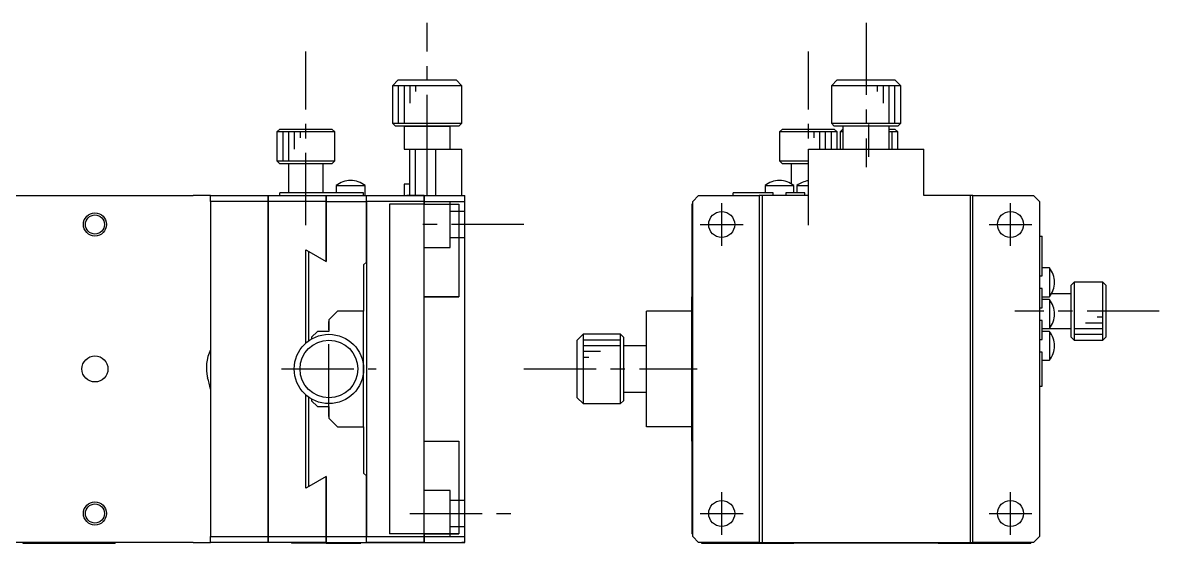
# Model space of a CAD drawing. Extents: x -194 to 403, y -10 to 418.
# Drawn here: x 205.9 to 402.6, y 177.9 to 267.9 of the extents above; entities that cross this region are included whole.
import ezdxf

# ---------------------------------------------------------------- set-up
doc = ezdxf.new("R2010")
doc.units = 0
doc.header["$LTSCALE"] = 10
doc.linetypes.add('CENTER', pattern=[2, 1.25, -0.25, 0.25, -0.25])
doc.linetypes.add('DASHED', pattern=[3.5, 2, -1.5])
doc.layers.get('0').update_dxf_attribs({"linetype": 'CONTINUOUS'})
doc.layers.add('CENTER', color=1, linetype='CENTER')

msp = doc.modelspace()

# ---------------------------------------------------------------- linework, layer by layer
at = {"color": 7, "linetype": 'CONTINUOUS'}
for p, q in [((270.864572, 258.046895), (269.864572, 257.046895)), ((270.864572, 258.046895), (280.864572, 258.046895)), ((281.864572, 257.046895), (280.864572, 258.046895)), ((346.855453, 258.046895), (345.855453, 257.046895)), ((346.855453, 258.046895), (351.855453, 258.046895)), ((351.855453, 258.046895), (356.855453, 258.046895)), ((357.855453, 257.046895), (356.855453, 258.046895)), ((269.864572, 257.046895), (269.864572, 250.546895)), ((281.864572, 257.046895), (269.864572, 257.046895)), ((281.864572, 250.546895), (281.864572, 257.046895)), ((351.855453, 257.046895), (345.855453, 257.046895)), ((345.855453, 257.046895), (345.855453, 250.546895)), ((357.855453, 257.046895), (351.855453, 257.046895)), ((357.855453, 250.546895), (357.855453, 257.046895)), ((269.864572, 250.546895), (270.364572, 250.046895)), ((269.864572, 250.546895), (281.864572, 250.546895)), ((271.864572, 250.046895), (270.364572, 250.046895)), ((281.364572, 250.046895), (270.364572, 250.046895)), ((279.864572, 250.046895), (271.864572, 250.046895)), ((271.864572, 250.046895), (271.864572, 246.046895)), ((271.864572, 250.046895), (279.864572, 250.046895)), ((281.364572, 250.046895), (279.864572, 250.046895)), ((279.864572, 246.046895), (279.864572, 250.046895)), ((281.364572, 250.046895), (281.864572, 250.546895)), ((345.855453, 250.546895), (351.855453, 250.546895)), ((345.855453, 250.546895), (346.355453, 250.046895)), ((351.855453, 250.046895), (346.355453, 250.046895)), ((347.855453, 250.046895), (347.855453, 246.046895)), ((351.855453, 250.546895), (357.855453, 250.546895)), ((357.355453, 250.046895), (351.855453, 250.046895)), ((355.855453, 246.046895), (355.855453, 250.046895)), ((357.355453, 250.046895), (357.855453, 250.546895)), ((250.364571, 249.546893), (249.864571, 249.046893)), ((259.864571, 249.046893), (249.864571, 249.046893)), ((249.864571, 249.046893), (249.864571, 244.046893)), ((250.364571, 249.546893), (259.364571, 249.546893)), ((259.864571, 249.046893), (259.364571, 249.546893)), ((259.864571, 244.046893), (259.864571, 249.046893)), ((337.355451, 249.546893), (336.855451, 249.046893)), ((341.855451, 249.046893), (336.855451, 249.046893)), ((336.855451, 249.046893), (336.855451, 244.046893)), ((337.355451, 249.546893), (341.855451, 249.546893)), ((341.855451, 249.546893), (346.355451, 249.546893)), ((346.855451, 249.046893), (341.855451, 249.046893)), ((346.855451, 249.046893), (346.355451, 249.546893)), ((346.855451, 246.046895), (346.855451, 249.046893)), ((347.855451, 249.546892), (347.355451, 249.046892)), ((347.855453, 249.046892), (347.355451, 249.046892)), ((347.355451, 249.046892), (347.355451, 246.046895)), ((355.855453, 249.546892), (356.855451, 249.546892)), ((357.355451, 249.046892), (355.855453, 249.046892)), ((357.355451, 249.046892), (356.855451, 249.546892)), ((357.355451, 246.046895), (357.355451, 249.046892)), ((271.864572, 246.046895), (272.864573, 246.046895)), ((271.864572, 246.046895), (272.864573, 246.046895)), ((272.864573, 238.046895), (272.864573, 246.046895)), ((272.864573, 246.046895), (273.864573, 246.046895)), ((273.864573, 238.046895), (273.864573, 246.046895)), ((273.864573, 246.046895), (275.864572, 246.046895)), ((275.864572, 238.046895), (275.864572, 246.046895)), ((275.864572, 246.046895), (277.364573, 246.046895)), ((277.364573, 238.046895), (277.364573, 246.046895)), ((277.364573, 246.046895), (281.864571, 246.046895)), ((281.864571, 238.046895), (281.864571, 246.046895)), ((341.855454, 246.046895), (361.855452, 246.046894)), ((341.855454, 238.046895), (341.855454, 246.046895)), ((361.855452, 238.046894), (361.855452, 246.046894)), ((249.864571, 244.046893), (259.864571, 244.046893)), ((249.864571, 244.046893), (250.364571, 243.546893)), ((259.364571, 243.546893), (259.864571, 244.046893)), ((336.855451, 244.046893), (341.855451, 244.046893)), ((336.855451, 244.046893), (337.355451, 243.546893)), ((259.364571, 243.546893), (250.364571, 243.546893)), ((251.864571, 243.546893), (251.864571, 238.546893)), ((257.864571, 238.546893), (257.864571, 243.546893)), ((341.855451, 243.546893), (337.355451, 243.546893)), ((338.855451, 243.546893), (338.855451, 240.110996)), ((271.864572, 240.046895), (271.864572, 238.046895)), ((272.864573, 240.046895), (271.864572, 240.046895)), ((252.36457, 238.546894), (250.36457, 238.546894)), ((250.36457, 238.046894), (250.36457, 238.546894)), ((262.864571, 238.546894), (252.36457, 238.546894)), ((260.114571, 239.769393), (265.114571, 239.769393)), ((260.114571, 239.769393), (260.114571, 238.546894)), ((264.864571, 238.546894), (262.864571, 238.546894)), ((264.864571, 238.046894), (264.864571, 238.546894)), ((265.114571, 238.046894), (265.114571, 239.769393)), ((328.855453, 238.046894), (328.855453, 238.546894)), ((330.855453, 238.546894), (328.855453, 238.546894)), ((335.765727, 238.546894), (330.855453, 238.546894)), ((334.355451, 239.769393), (339.355451, 239.769393)), ((334.355451, 239.769393), (334.355451, 238.546894)), ((335.765727, 238.046894), (335.765727, 238.546894)), ((337.945176, 238.546894), (337.945176, 238.046894)), ((341.265727, 238.546894), (337.945176, 238.546894)), ((339.355451, 238.546894), (339.355451, 239.769393)), ((339.855451, 239.769393), (341.855454, 239.769393)), ((339.855451, 239.769393), (339.855451, 238.546894)), ((341.265727, 238.046894), (341.265727, 238.546894)), ((164.364571, 238.046893), (235.364571, 238.046893)), ((238.364571, 238.046893), (235.364571, 238.046893)), ((238.364571, 237.046893), (238.364571, 238.046893)), ((238.364571, 238.046893), (248.364571, 238.046893)), ((248.364571, 237.046893), (238.364571, 237.046893)), ((238.364571, 237.046893), (238.364571, 179.046893)), ((248.364571, 238.046893), (248.364571, 237.046893)), ((248.364571, 238.046893), (258.364571, 238.046893)), ((248.364571, 237.046893), (248.364571, 238.046893)), ((248.364571, 179.046893), (248.364571, 237.046893)), ((258.364571, 237.046893), (248.364571, 237.046893)), ((248.364571, 237.046893), (248.364571, 179.046893)), ((258.364571, 238.046894), (265.364571, 238.046894)), ((258.364571, 237.046894), (258.364571, 238.046894)), ((258.364571, 238.046893), (258.364571, 237.046893)), ((258.364571, 226.656894), (258.364571, 237.046894)), ((258.364571, 237.046894), (265.364571, 237.046894)), ((258.364571, 237.046893), (258.364571, 226.656894)), ((265.364571, 238.046895), (275.364571, 238.046895)), ((265.364571, 237.046895), (265.364571, 238.046895)), ((265.364571, 237.046894), (265.364571, 238.046894)), ((275.364571, 237.046895), (265.364571, 237.046895)), ((265.364571, 237.046895), (265.364571, 226.546893)), ((265.364571, 226.546893), (265.364571, 237.046894)), ((269.364571, 236.546895), (269.364571, 179.546895)), ((275.364571, 236.546895), (269.364571, 236.546895)), ((275.364571, 238.046895), (272.364571, 238.046895)), ((275.364571, 238.046895), (275.364571, 237.046895)), ((275.364571, 238.046895), (282.364571, 238.046895)), ((275.364571, 237.046896), (275.364571, 238.046895)), ((275.364571, 237.046896), (282.364571, 237.046895)), ((275.364571, 236.556895), (275.364571, 237.046896)), ((275.364571, 237.046895), (275.364571, 236.556895)), ((275.364571, 233.056895), (275.364571, 236.546895)), ((275.364571, 236.546895), (281.364571, 236.546895)), ((275.364571, 233.056895), (275.364571, 236.546895)), ((281.364571, 236.546895), (281.364571, 220.546895)), ((282.364571, 237.046895), (282.364571, 238.046895)), ((282.364571, 179.046894), (282.364571, 237.046895)), ((321.855452, 236.546895), (321.705452, 236.546895)), ((321.705452, 236.546895), (321.705452, 220.546895)), ((321.85545, 179.046894), (321.855452, 237.046895)), ((321.855452, 237.046895), (322.855452, 238.046895)), ((322.855452, 238.046895), (333.355452, 238.046895)), ((333.355452, 238.046895), (333.35545, 178.046894)), ((333.855452, 238.046895), (333.355452, 238.046895)), ((333.855452, 238.046895), (333.85545, 178.046894)), ((341.855454, 238.046895), (333.855452, 238.046895)), ((369.855452, 238.046894), (361.855452, 238.046894)), ((369.855452, 238.046894), (369.85545, 178.046893)), ((370.355452, 238.046894), (369.855452, 238.046894)), ((370.35545, 178.046893), (370.355452, 238.046894)), ((370.355452, 238.046894), (380.855453, 238.046894)), ((380.855453, 238.046894), (381.855453, 237.046894)), ((381.855453, 237.046894), (381.855451, 179.046893)), ((275.364571, 233.046895), (275.364571, 233.056895)), ((275.364571, 233.046895), (275.364571, 233.056895)), ((275.364571, 233.036895), (275.364571, 233.046895)), ((275.364571, 233.036895), (275.364571, 233.046895)), ((275.364571, 232.146895), (275.364571, 233.036895)), ((275.364571, 232.156895), (275.364571, 233.036895)), ((275.364571, 232.146895), (275.364571, 232.156895)), ((275.364571, 232.056895), (275.364571, 232.146895)), ((275.364571, 232.136895), (275.364571, 232.146895)), ((275.364571, 232.046895), (275.364571, 232.136895)), ((275.364571, 232.046895), (275.364571, 232.056895)), ((275.364571, 232.036895), (275.364571, 232.046895)), ((275.364571, 231.256895), (275.364571, 232.046895)), ((275.364571, 231.246895), (275.364571, 232.036895)), ((275.364571, 231.246895), (275.364571, 231.256895)), ((275.364571, 231.056895), (275.364571, 231.246895)), ((275.364571, 231.236895), (275.364571, 231.246895)), ((275.364571, 231.046895), (275.364571, 231.236895)), ((275.364571, 231.046892), (275.364571, 231.056895)), ((275.364571, 230.356895), (275.364571, 231.046895)), ((275.364571, 231.036895), (275.364571, 231.046892)), ((275.364571, 230.346895), (275.364571, 231.036895)), ((275.364571, 230.346895), (275.364571, 230.356895)), ((275.364571, 230.056895), (275.364571, 230.346895)), ((275.364571, 230.336895), (275.364571, 230.346895)), ((275.364571, 230.046895), (275.364571, 230.336895)), ((381.855453, 231.046892), (382.355453, 231.046892)), ((382.355452, 229.046892), (382.355453, 231.046892)), ((254.864571, 228.676893), (255.364571, 228.388218)), ((254.864571, 212.519029), (254.864571, 228.676893)), ((255.364571, 228.388945), (258.364571, 226.656894)), ((255.364571, 228.388218), (255.364571, 228.388945)), ((255.364571, 228.388218), (258.364571, 226.656167)), ((255.364571, 212.920291), (255.364571, 228.388218)), ((275.364571, 230.046895), (275.364571, 230.056895)), ((275.364571, 230.036895), (275.364571, 230.046895)), ((275.364571, 229.456895), (275.364571, 230.046895)), ((275.364571, 229.446895), (275.364571, 230.036895)), ((275.364571, 229.446895), (275.364571, 229.456895)), ((275.364571, 229.056895), (275.364571, 229.446895)), ((275.364571, 229.436895), (275.364571, 229.446895)), ((275.364571, 229.046895), (275.364571, 229.436895)), ((275.364571, 229.046895), (275.364571, 229.056895)), ((275.364571, 229.036895), (275.364571, 229.046895)), ((275.364571, 228.556895), (275.364571, 229.046895)), ((275.364571, 228.546895), (275.364571, 229.036895)), ((275.364571, 228.546895), (275.364571, 228.556895)), ((275.364571, 228.056895), (275.364571, 228.546895)), ((275.364571, 228.536895), (275.364571, 228.546895)), ((275.364571, 228.046895), (275.364571, 228.536895)), ((382.355452, 224.136619), (382.355452, 229.046892)), ((258.364571, 226.656894), (258.364571, 226.656167)), ((265.364571, 226.546893), (264.864571, 226.046893)), ((265.364571, 226.546893), (265.364571, 189.546893)), ((275.364571, 228.046895), (275.364571, 228.056895)), ((275.364571, 228.036895), (275.364571, 228.046895)), ((275.364571, 227.656895), (275.364571, 228.046895)), ((275.364571, 227.646895), (275.364571, 228.036895)), ((275.364571, 227.646895), (275.364571, 227.656895)), ((275.364571, 227.056895), (275.364571, 227.646895)), ((275.364571, 227.636895), (275.364571, 227.646895)), ((275.364571, 227.046895), (275.364571, 227.636895)), ((275.364571, 227.046895), (275.364571, 227.056895)), ((275.364571, 227.036895), (275.364571, 227.046895)), ((275.364571, 226.756895), (275.364571, 227.046895)), ((275.364571, 226.746895), (275.364571, 227.036895)), ((275.364571, 226.746895), (275.364571, 226.756895)), ((275.364571, 226.056895), (275.364571, 226.746895)), ((275.364571, 226.736895), (275.364571, 226.746895)), ((275.364571, 226.046895), (275.364571, 226.736895)), ((264.864571, 226.046893), (264.864571, 218.046893)), ((275.364571, 226.046895), (275.364571, 226.056895)), ((275.364571, 226.036895), (275.364571, 226.046895)), ((275.364571, 225.856895), (275.364571, 226.046895)), ((275.364571, 225.846895), (275.364571, 226.036895)), ((275.364571, 225.846895), (275.364571, 225.856895)), ((275.364571, 225.056895), (275.364571, 225.846895)), ((275.364571, 225.836895), (275.364571, 225.846895)), ((275.364571, 225.046895), (275.364571, 225.836895)), ((275.364571, 225.046895), (275.364571, 225.056895)), ((275.364571, 225.036895), (275.364571, 225.046895)), ((275.364571, 224.956895), (275.364571, 225.046895)), ((275.364571, 224.946895), (275.364571, 225.036895)), ((275.364571, 224.946895), (275.364571, 224.956895)), ((275.364571, 224.056895), (275.364571, 224.946895)), ((275.364571, 224.936895), (275.364571, 224.946895)), ((275.364571, 224.056895), (275.364571, 224.936895)), ((383.577951, 225.546894), (382.355452, 225.546894)), ((383.577951, 225.546894), (383.577951, 220.546894)), ((275.364571, 224.046895), (275.364571, 224.056895)), ((275.364571, 224.046895), (275.364571, 224.056895)), ((275.364571, 224.036895), (275.364571, 224.046895)), ((275.364571, 224.036895), (275.364571, 224.046895)), ((275.364571, 223.056895), (275.364571, 224.036895)), ((275.364571, 223.046895), (275.364571, 224.036895)), ((275.364571, 223.046895), (275.364571, 223.056895)), ((275.364571, 223.036895), (275.364571, 223.046895)), ((275.364571, 222.046895), (275.364571, 223.046895)), ((275.364571, 222.056895), (275.364571, 223.036895)), ((381.855452, 224.136619), (382.355452, 224.136619)), ((387.855452, 223.046893), (387.355452, 222.546893)), ((387.355452, 218.046893), (387.355452, 222.546893)), ((387.855452, 223.046893), (387.855452, 218.046893)), ((392.855452, 223.046893), (387.855452, 223.046893)), ((392.855452, 218.046893), (392.855452, 223.046893)), ((393.355452, 222.546893), (392.855452, 223.046893)), ((393.355452, 222.546893), (393.355452, 218.046893)), ((275.364571, 222.046895), (275.364571, 222.056895)), ((275.364571, 222.036895), (275.364571, 222.046895)), ((275.364571, 221.046895), (275.364571, 222.046895)), ((275.364571, 221.056895), (275.364571, 222.036895)), ((275.364571, 221.046895), (275.364571, 221.056895)), ((275.364571, 221.036895), (275.364571, 221.046895)), ((275.364571, 220.546895), (275.364571, 221.046895)), ((275.364571, 220.546895), (275.364571, 221.036895)), ((281.364571, 220.546895), (275.364571, 220.546895)), ((275.364571, 220.546895), (281.364571, 220.546895)), ((275.364571, 220.536895), (275.364571, 220.546895)), ((275.364571, 220.046895), (275.364571, 220.536895)), ((321.855452, 220.546895), (321.705452, 220.546895)), ((321.705452, 220.046895), (321.705452, 220.536895)), ((382.355452, 221.957169), (381.855452, 221.957169)), ((382.355452, 218.636619), (382.355452, 221.957169)), ((382.355452, 220.546894), (383.577951, 220.546894)), ((387.355452, 221.046893), (383.919554, 221.046893)), ((275.364571, 219.046895), (275.364571, 220.046895)), ((275.364571, 218.046895), (275.364571, 219.046895)), ((321.705452, 219.046895), (321.705452, 220.046895)), ((321.705452, 218.046895), (321.705452, 219.046895)), ((381.855452, 218.636619), (382.355452, 218.636619)), ((383.577951, 220.046894), (382.355452, 220.046894)), ((383.577951, 220.046894), (383.577951, 215.046894)), ((260.364573, 218.046893), (258.864572, 216.546892)), ((258.864572, 216.546892), (258.864572, 214.546893)), ((264.864571, 218.046893), (260.364573, 218.046893)), ((264.864571, 208.046894), (264.864571, 218.046893)), ((275.364571, 217.046895), (275.364571, 218.046895)), ((275.364571, 216.046895), (275.364571, 217.046895)), ((313.855451, 198.046895), (313.855451, 218.046893)), ((321.705452, 218.046893), (313.855451, 218.046893)), ((321.705452, 217.046895), (321.705452, 218.046895)), ((321.705452, 216.046895), (321.705452, 217.046895)), ((382.355452, 216.457169), (381.855452, 216.457169)), ((382.355452, 213.136619), (382.355452, 216.457169)), ((387.355452, 213.546893), (387.355452, 218.046893)), ((387.855452, 218.046893), (387.855452, 213.046893)), ((392.855452, 213.046893), (392.855452, 218.046893)), ((393.355452, 218.046893), (393.355452, 213.546893)), ((256.864573, 214.546893), (255.864573, 213.546893)), ((258.864572, 214.546893), (256.864573, 214.546893)), ((275.364571, 215.046895), (275.364571, 216.046895)), ((275.364571, 214.046895), (275.364571, 215.046895)), ((321.705452, 215.046895), (321.705452, 216.046895)), ((321.705452, 214.046895), (321.705452, 215.046895)), ((382.355452, 215.046894), (383.577951, 215.046894)), ((383.577951, 214.546894), (382.355452, 214.546894)), ((383.577951, 215.046893), (387.355452, 215.046893)), ((383.577951, 214.546894), (383.577951, 209.546894)), ((255.864573, 213.546893), (255.864573, 213.243047)), ((275.364571, 213.046895), (275.364571, 214.046895)), ((275.364571, 212.046895), (275.364571, 213.046895)), ((302.855451, 214.046894), (301.855451, 213.046894)), ((301.855451, 208.046894), (301.855451, 213.046894)), ((302.855451, 214.046894), (302.855451, 208.046894)), ((309.355451, 214.046894), (302.855451, 214.046894)), ((309.355451, 208.046894), (309.355451, 214.046894)), ((309.855451, 213.546894), (309.355451, 214.046894)), ((309.855451, 213.546894), (309.855451, 208.046894)), ((321.705452, 213.046895), (321.705452, 214.046895)), ((321.705452, 212.046895), (321.705452, 213.046895)), ((381.855452, 213.136619), (382.355452, 213.136619)), ((387.355452, 213.546893), (387.855452, 213.046893)), ((387.855452, 213.046893), (392.855452, 213.046893)), ((392.855452, 213.046893), (393.355452, 213.546893)), ((238.364571, 211.510995), (238.355052, 211.36168)), ((275.364571, 211.046895), (275.364571, 212.046895)), ((275.364571, 210.046895), (275.364571, 211.046895)), ((313.855451, 212.046894), (309.855451, 212.046894)), ((321.705451, 210.046895), (321.705452, 211.046895)), ((321.705452, 211.046895), (321.705452, 212.046895)), ((382.355452, 210.957169), (381.855452, 210.957169)), ((382.355452, 207.046894), (382.355452, 210.957169)), ((275.364571, 209.046895), (275.364571, 210.046895)), ((275.364571, 208.046895), (275.364571, 209.046895)), ((321.705451, 209.046895), (321.705451, 210.046895)), ((321.705451, 208.046895), (321.705451, 209.046895)), ((382.355452, 209.546894), (383.577951, 209.546894)), ((264.864571, 198.046895), (264.864571, 208.046894)), ((275.364571, 207.046895), (275.364571, 208.046895)), ((275.364571, 206.046895), (275.364571, 207.046895)), ((301.855451, 203.046894), (301.855451, 208.046894)), ((302.855451, 208.046894), (302.855451, 202.046894)), ((309.355451, 202.046894), (309.355451, 208.046894)), ((309.855451, 208.046894), (309.855451, 202.546894)), ((321.705451, 207.046895), (321.705451, 208.046895)), ((321.705451, 206.046895), (321.705451, 207.046895)), ((382.355452, 205.046894), (382.355452, 207.046894)), ((275.364571, 205.046895), (275.364571, 206.046895)), ((275.364571, 204.046895), (275.364571, 205.046895)), ((321.705451, 205.046895), (321.705451, 206.046895)), ((321.705451, 204.046895), (321.705451, 205.046895)), ((381.855452, 205.046894), (382.355452, 205.046894)), ((254.864571, 187.416167), (254.864571, 203.574759)), ((255.364571, 187.704843), (255.364571, 203.173498)), ((255.864573, 202.850741), (255.864573, 202.546895)), ((275.364571, 203.046895), (275.364571, 204.046895)), ((275.364571, 202.046895), (275.364571, 203.046895)), ((301.855451, 203.046894), (302.855451, 202.046894)), ((309.855451, 204.046894), (313.855451, 204.046894)), ((321.705451, 203.046895), (321.705451, 204.046895)), ((321.705451, 202.046895), (321.705451, 203.046895)), ((255.864573, 202.546895), (256.864573, 201.546895)), ((256.864573, 201.546895), (258.864572, 201.546895)), ((258.864572, 201.546895), (258.864572, 199.546895)), ((275.364571, 201.046895), (275.364571, 202.046895)), ((275.364571, 200.046895), (275.364571, 201.046895)), ((302.855451, 202.046894), (309.355451, 202.046894)), ((309.355451, 202.046894), (309.855451, 202.546894)), ((321.705451, 201.046895), (321.705451, 202.046895)), ((321.705451, 200.046895), (321.705451, 201.046895)), ((258.864572, 199.546895), (260.364573, 198.046895)), ((275.364571, 199.046895), (275.364571, 200.046895)), ((275.364571, 198.046895), (275.364571, 199.046895)), ((321.705451, 199.046895), (321.705451, 200.046895)), ((321.705451, 198.046895), (321.705451, 199.046895)), ((260.364573, 198.046895), (264.864571, 198.046895)), ((264.864571, 198.046895), (264.864571, 190.046893)), ((275.364571, 197.046895), (275.364571, 198.046895)), ((275.364571, 196.046895), (275.364571, 197.046895)), ((321.705451, 198.046895), (313.855451, 198.046895)), ((321.705451, 197.046895), (321.705451, 198.046895)), ((321.705451, 196.046895), (321.705451, 197.046895)), ((275.364571, 195.556895), (275.364571, 196.046895)), ((275.364571, 195.546895), (275.364571, 195.556895)), ((275.364571, 195.056895), (275.364571, 195.546895)), ((275.364571, 195.546895), (281.364571, 195.546895)), ((275.364571, 195.046895), (275.364571, 195.546895)), ((275.364571, 195.046895), (275.364571, 195.056895)), ((275.364571, 195.036895), (275.364571, 195.046895)), ((275.364571, 194.046895), (275.364571, 195.046895)), ((275.364571, 194.056895), (275.364571, 195.036895)), ((281.364571, 195.546895), (281.364571, 179.546895)), ((321.705451, 195.556895), (321.705451, 196.046895)), ((321.855451, 195.546895), (321.705451, 195.546895)), ((321.705451, 195.546895), (321.705451, 179.546895)), ((275.364571, 194.046895), (275.364571, 194.056895)), ((275.364571, 194.036895), (275.364571, 194.046895)), ((275.364571, 193.046895), (275.364571, 194.046895)), ((275.364571, 193.056895), (275.364571, 194.036895)), ((275.364571, 193.046895), (275.364571, 193.056895)), ((275.364571, 193.036895), (275.364571, 193.046895)), ((275.364571, 192.056895), (275.364571, 193.046895)), ((275.364571, 192.056895), (275.364571, 193.036895)), ((275.364571, 192.046895), (275.364571, 192.056895)), ((275.364571, 192.046895), (275.364571, 192.056895)), ((275.364571, 192.036895), (275.364571, 192.046895)), ((275.364571, 192.036895), (275.364571, 192.046895)), ((275.364571, 191.146895), (275.364571, 192.036895)), ((275.364571, 191.156895), (275.364571, 192.036895)), ((275.364571, 191.146895), (275.364571, 191.156895)), ((275.364571, 191.056895), (275.364571, 191.146895)), ((275.364571, 191.136895), (275.364571, 191.146895)), ((275.364571, 191.046895), (275.364571, 191.136895)), ((275.364571, 191.046895), (275.364571, 191.056895)), ((275.364571, 191.036895), (275.364571, 191.046895)), ((275.364571, 190.256895), (275.364571, 191.046895)), ((275.364571, 190.246895), (275.364571, 191.036895)), ((258.364571, 189.436894), (255.364571, 187.704843)), ((258.364571, 189.436893), (255.364571, 187.704843)), ((258.364571, 179.046893), (258.364571, 189.436894)), ((258.364571, 189.436893), (258.364571, 179.046893)), ((264.864571, 190.046893), (265.364571, 189.546893)), ((265.364571, 179.046893), (265.364571, 189.546893)), ((265.364571, 189.546893), (265.364571, 179.046895)), ((275.364571, 190.246895), (275.364571, 190.256895)), ((275.364571, 190.056895), (275.364571, 190.246895)), ((275.364571, 190.236895), (275.364571, 190.246895)), ((275.364571, 190.046895), (275.364571, 190.236895)), ((275.364571, 190.046895), (275.364571, 190.056895)), ((275.364571, 190.036895), (275.364571, 190.046895)), ((275.364571, 189.356895), (275.364571, 190.046895)), ((275.364571, 189.346895), (275.364571, 190.036895)), ((275.364571, 189.346895), (275.364571, 189.356895)), ((275.364571, 189.056895), (275.364571, 189.346895)), ((275.364571, 189.336895), (275.364571, 189.346895)), ((275.364571, 189.046895), (275.364571, 189.336895)), ((275.364571, 189.046895), (275.364571, 189.056895)), ((275.364571, 189.036895), (275.364571, 189.046895)), ((275.364571, 188.456895), (275.364571, 189.046895)), ((275.364571, 188.446895), (275.364571, 189.036895)), ((255.364571, 187.704843), (254.864571, 187.416167)), ((275.364571, 188.446895), (275.364571, 188.456895)), ((275.364571, 188.056895), (275.364571, 188.446895)), ((275.364571, 188.436895), (275.364571, 188.446895)), ((275.364571, 188.046895), (275.364571, 188.436895)), ((275.364571, 188.046895), (275.364571, 188.056895)), ((275.364571, 188.036895), (275.364571, 188.046895)), ((275.364571, 187.556895), (275.364571, 188.046895)), ((275.364571, 187.546895), (275.364571, 188.036895)), ((275.364571, 187.546895), (275.364571, 187.556895)), ((275.364571, 187.056895), (275.364571, 187.546895)), ((275.364571, 187.536895), (275.364571, 187.546895)), ((275.364571, 187.046895), (275.364571, 187.536895)), ((275.364571, 187.046895), (275.364571, 187.056895)), ((275.364571, 187.036895), (275.364571, 187.046895)), ((275.364571, 186.656895), (275.364571, 187.046895)), ((275.364571, 186.646895), (275.364571, 187.036895)), ((275.364571, 186.646895), (275.364571, 186.656895)), ((275.364571, 186.056895), (275.364571, 186.646895)), ((275.364571, 186.636895), (275.364571, 186.646895)), ((275.364571, 186.046895), (275.364571, 186.636895)), ((275.364571, 186.046895), (275.364571, 186.056895)), ((275.364571, 186.036895), (275.364571, 186.046895)), ((275.364571, 185.756895), (275.364571, 186.046895)), ((275.364571, 185.746895), (275.364571, 186.036895)), ((275.364571, 185.746895), (275.364571, 185.756895)), ((275.364571, 185.056895), (275.364571, 185.746895)), ((275.364571, 185.736895), (275.364571, 185.746895)), ((275.364571, 185.046895), (275.364571, 185.736895)), ((275.364571, 185.046895), (275.364571, 185.056895)), ((275.364571, 185.036895), (275.364571, 185.046895)), ((275.364571, 184.856895), (275.364571, 185.046895)), ((275.364571, 184.846895), (275.364571, 185.036895)), ((275.364571, 184.846895), (275.364571, 184.856895)), ((275.364571, 184.056895), (275.364571, 184.846895)), ((275.364571, 184.836895), (275.364571, 184.846895)), ((275.364571, 184.046895), (275.364571, 184.836895)), ((275.364571, 184.046895), (275.364571, 184.056895)), ((275.364571, 184.036895), (275.364571, 184.046895)), ((275.364571, 183.956895), (275.364571, 184.046895)), ((275.364571, 183.946895), (275.364571, 184.036895)), ((275.364571, 183.946895), (275.364571, 183.956895)), ((275.364571, 183.056895), (275.364571, 183.946895)), ((275.364571, 183.936895), (275.364571, 183.946895)), ((275.364571, 183.056895), (275.364571, 183.936895)), ((275.364571, 183.046895), (275.364571, 183.056895)), ((275.364571, 183.046895), (275.364571, 183.056895)), ((275.364571, 183.036895), (275.364571, 183.046895)), ((275.364571, 183.036895), (275.364571, 183.046895)), ((275.364571, 179.546895), (275.364571, 183.036895)), ((275.364571, 179.546895), (275.364571, 183.036895)), ((238.364571, 179.046893), (248.364571, 179.046893)), ((238.364571, 178.046893), (238.364571, 179.046893)), ((248.364571, 179.046893), (248.364571, 178.046893)), ((248.364571, 179.046893), (258.364571, 179.046893)), ((248.364571, 178.046893), (248.364571, 179.046893)), ((258.364571, 179.046893), (258.364571, 178.046893)), ((258.364571, 179.046893), (265.364571, 179.046893)), ((258.364571, 178.046894), (258.364571, 179.046893)), ((265.364571, 179.046895), (275.364571, 179.046895)), ((265.364571, 178.046895), (265.364571, 179.046895)), ((265.364571, 178.046893), (265.364571, 179.046893)), ((275.364571, 179.546895), (269.364571, 179.546895)), ((275.364571, 179.546895), (269.364571, 179.546895)), ((281.364571, 179.546895), (275.364571, 179.546895)), ((275.364571, 179.546895), (281.364571, 179.546895)), ((275.364571, 179.536895), (275.364571, 179.046895)), ((275.364571, 179.046894), (275.364571, 179.536895)), ((275.364571, 179.046895), (275.364571, 178.046895)), ((275.364571, 179.046894), (282.364571, 179.046894)), ((275.364571, 178.046894), (275.364571, 179.046894)), ((282.364571, 178.046894), (282.364571, 179.046894)), ((321.855451, 179.546895), (321.705451, 179.546895)), ((322.85545, 178.046894), (321.85545, 179.046894)), ((381.855451, 179.046893), (380.855451, 178.046893)), ((235.364571, 178.046893), (164.364571, 178.046893)), ((205.864571, 178.046892), (205.864571, 177.896892)), ((205.864571, 177.896892), (221.864571, 177.896892)), ((221.864571, 178.046892), (221.864571, 177.896892)), ((235.364571, 178.046893), (238.364571, 178.046893)), ((248.364571, 178.046893), (238.364571, 178.046893)), ((258.364571, 178.046893), (248.364571, 178.046893)), ((252.364571, 178.046893), (252.364571, 177.896893)), ((258.364571, 177.896893), (252.364571, 177.896893)), ((258.364571, 178.046894), (265.364571, 178.046893)), ((258.364571, 178.046893), (258.364571, 177.896893)), ((258.364571, 177.896893), (258.364571, 178.046893)), ((258.364571, 177.896893), (264.364571, 177.896893)), ((264.364571, 178.046893), (264.364571, 177.896893)), ((275.364571, 178.046895), (265.364571, 178.046895)), ((265.364571, 178.046893), (272.364571, 178.046893)), ((271.864571, 178.046895), (272.364571, 178.046895)), ((272.364571, 178.046894), (271.864571, 178.046894)), ((272.364571, 178.046895), (275.364571, 178.046895)), ((275.364571, 178.046894), (282.364571, 178.046894)), ((275.364571, 178.046893), (282.364571, 178.046893)), ((282.364571, 178.046894), (281.864571, 178.046894)), ((281.864571, 178.046893), (282.364571, 178.046893)), ((333.35545, 178.046894), (322.85545, 178.046894)), ((323.355451, 178.046893), (323.355451, 177.896893)), ((323.355451, 177.896893), (339.355451, 177.896893)), ((333.35545, 178.046894), (333.85545, 178.046894)), ((333.85545, 178.046894), (369.85545, 178.046893)), ((339.355451, 178.046893), (339.355451, 177.896893)), ((339.855451, 177.896893), (339.365451, 177.896893)), ((340.855451, 177.896893), (339.855451, 177.896893)), ((341.855451, 177.896893), (340.855451, 177.896893)), ((342.855451, 177.896893), (341.855451, 177.896893)), ((343.855451, 177.896893), (342.855451, 177.896893)), ((344.855451, 177.896893), (343.855451, 177.896893)), ((345.855451, 177.896893), (344.855451, 177.896893)), ((346.855451, 177.896893), (345.855451, 177.896893)), ((347.855451, 177.896893), (346.855451, 177.896893)), ((348.855451, 177.896893), (347.855451, 177.896893)), ((349.855451, 177.896893), (348.855451, 177.896893)), ((350.855451, 177.896893), (349.855451, 177.896893)), ((351.855451, 177.896893), (350.855451, 177.896893)), ((352.855451, 177.896893), (351.855451, 177.896893)), ((353.855451, 177.896893), (352.855451, 177.896893)), ((354.855451, 177.896893), (353.855451, 177.896893)), ((355.855451, 177.896893), (354.855451, 177.896893)), ((356.855451, 177.896893), (355.855451, 177.896893)), ((357.855451, 177.896893), (356.855451, 177.896893)), ((358.855451, 177.896893), (357.855451, 177.896893)), ((359.855451, 177.896893), (358.855451, 177.896893)), ((360.855451, 177.896893), (359.855451, 177.896893)), ((361.855451, 177.896893), (360.855451, 177.896893)), ((362.855451, 177.896893), (361.855451, 177.896893)), ((363.855451, 177.896893), (362.855451, 177.896893)), ((364.345451, 177.896893), (363.855451, 177.896893)), ((364.355451, 178.046893), (364.355451, 177.896893)), ((364.355451, 177.896893), (380.355451, 177.896893)), ((369.85545, 178.046893), (370.35545, 178.046893)), ((380.855451, 178.046893), (370.35545, 178.046893)), ((380.355451, 178.046893), (380.355451, 177.896893))]:
    msp.add_line(p, q, dxfattribs=at)
at = {"color": 3, "linetype": 'CONTINUOUS'}
for p, q in [((270.864572, 257.046895), (270.864572, 250.546895)), ((271.864572, 257.046895), (271.864572, 250.546895)), ((272.864572, 257.046895), (272.864572, 254.046895)), ((273.864572, 257.046895), (273.864572, 256.046895)), ((353.855453, 256.046895), (353.855453, 257.046895)), ((354.855453, 254.046895), (354.855453, 257.046895)), ((355.855453, 250.546895), (355.855453, 257.046895)), ((356.855453, 250.546895), (356.855453, 257.046895)), ((250.864571, 249.046893), (250.864571, 244.046893)), ((251.864571, 249.046893), (251.864571, 244.046893)), ((252.864571, 249.046893), (252.864571, 246.046893)), ((253.864571, 249.046893), (253.864571, 248.046893)), ((342.855451, 248.046893), (342.855451, 249.046893)), ((343.855451, 246.046895), (343.855451, 249.046893)), ((344.855451, 246.046895), (344.855451, 249.046893)), ((345.855451, 246.046895), (345.855451, 249.046893)), ((356.355451, 246.046895), (356.355451, 249.046892)), ((391.855452, 217.046893), (392.855452, 217.046893)), ((387.855452, 215.046893), (392.855452, 215.046893)), ((389.855452, 216.046893), (392.855452, 216.046893)), ((309.355451, 213.046894), (302.855451, 213.046894)), ((387.855452, 214.046893), (392.855452, 214.046893)), ((309.355451, 212.046894), (302.855451, 212.046894)), ((305.855451, 211.046894), (302.855451, 211.046894)), ((303.855451, 210.046894), (302.855451, 210.046894))]:
    msp.add_line(p, q, dxfattribs=at)
at = {"color": 3, "linetype": 'DASHED'}
for p, q in [((279.864573, 229.046894), (279.864573, 237.046894)), ((282.364571, 235.296894), (279.864573, 235.296894)), ((279.864573, 230.796894), (282.364571, 230.796894)), ((275.364573, 229.046894), (279.864573, 229.046894)), ((279.864573, 187.046894), (275.364573, 187.046894)), ((279.864573, 179.046894), (279.864573, 187.046894)), ((282.364571, 185.296894), (279.864573, 185.296894)), ((279.864573, 180.796894), (282.364571, 180.796894))]:
    msp.add_line(p, q, dxfattribs=at)
at = {"color": 3, "linetype": 'CONTINUOUS'}
for centre in [(218.364571, 233.046893), (218.364571, 183.046893)]:
    msp.add_circle(centre, 2, dxfattribs=at)
at = {"color": 7, "linetype": 'CONTINUOUS'}
for centre, radius in [((218.364571, 233.046893), 1.65), ((326.855453, 233.046894), 2.25), ((376.855453, 233.046893), 2.25), ((258.864572, 208.046894), 6), ((258.864572, 208.046894), 5), ((218.364571, 208.046893), 2.25), ((326.855451, 183.046894), 2.25), ((376.855451, 183.046893), 2.25), ((218.364571, 183.046893), 1.65)]:
    msp.add_circle(centre, radius, dxfattribs=at)
for centre, radius, start, end in [((262.614571, 236.646894), 4, 90, 128.682187), ((262.614571, 236.646894), 4, 51.317813, 90), ((336.855451, 236.646894), 4, 90, 128.682187), ((336.855451, 236.646894), 4, 51.317813, 90), ((342.355451, 236.646894), 4, 97.180722, 128.682187), ((380.455452, 223.046894), 4, 359.999998, 38.682186), ((380.455452, 223.046894), 4, 321.317811, 359.999998), ((380.455452, 217.546894), 4, 359.999998, 38.682186), ((380.455452, 217.546894), 4, 321.317811, 359.999998), ((380.455452, 212.046894), 4, 359.999998, 38.682186), ((245.132092, 208.189374), 7.482766, 154.915891, 192.82189102), ((380.455452, 212.046894), 4, 321.317811, 359.999998), ((226.511596, 202.407561), 12.050919, 10.3990781, 19.99783855)]:
    msp.add_arc(centre, radius, start, end, dxfattribs=at)
at = {"layer": 'CENTER', "color": 1, "linetype": 'CENTER'}
for p, q in [((275.864572, 242.946894), (275.864572, 267.946894)), ((351.855454, 267.946895), (351.855453, 242.946895)), ((254.864571, 232.946894), (254.864571, 262.946894)), ((341.855451, 232.946894), (341.855451, 262.946894)), ((352.355451, 244.746895), (352.355451, 250.346892)), ((326.855453, 229.346894), (326.855453, 236.746894)), ((376.855453, 229.346893), (376.855453, 236.746893)), ((292.605452, 233.046894), (272.864571, 233.046894)), ((323.155453, 233.046894), (330.555453, 233.046894)), ((373.155453, 233.046893), (380.555453, 233.046893)), ((402.605453, 218.046893), (377.605453, 218.046894)), ((258.864572, 199.846894), (258.864572, 216.246894)), ((250.664572, 208.046894), (267.064572, 208.046894)), ((292.605452, 208.046894), (322.605452, 208.046894)), ((326.855451, 179.346894), (326.855451, 186.746894)), ((376.855451, 179.346893), (376.855451, 186.746893)), ((272.864571, 183.046894), (292.605452, 183.046894)), ((323.155451, 183.046894), (330.555451, 183.046894)), ((373.155451, 183.046893), (380.555451, 183.046893))]:
    msp.add_line(p, q, dxfattribs=at)

doc.saveas('drawing.dxf')
